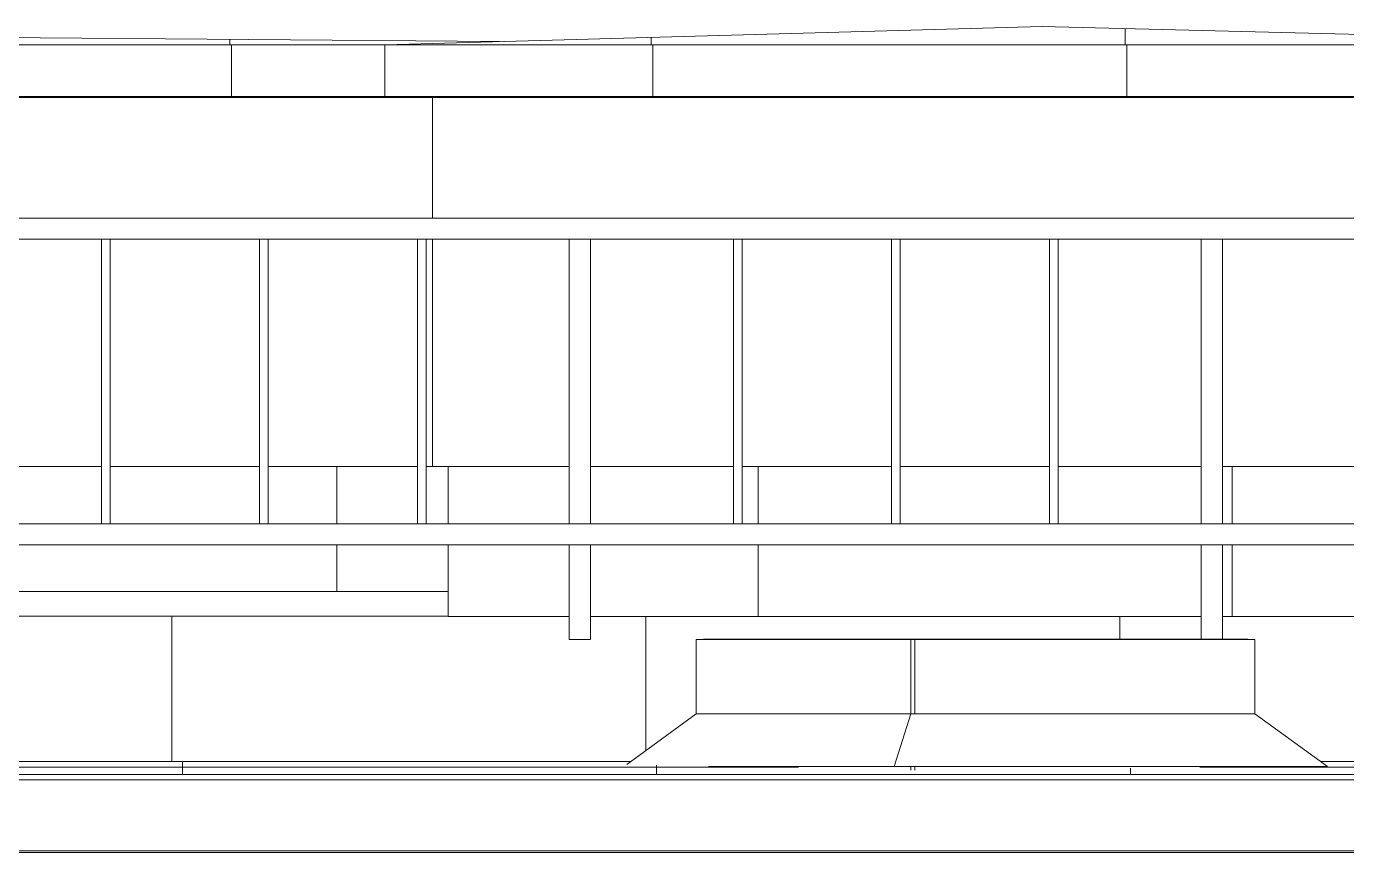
# Model space of a CAD drawing. Header units: millimetres. Extents: x -515342 to 330399, y -224905 to 507333.
# Drawn here: x 312978 to 315484, y 15534 to 17103 of the extents above; entities that cross this region are included whole.
import ezdxf

# ---------------------------------------------------------------- set-up
doc = ezdxf.new("R2010")
doc.units = ezdxf.units.MM
for name, color, linetype, lineweight in [('Витраж', 7, 'Continuous', 0), ('Крыша', 7, 'Continuous', 0), ('Крыша штриховка', 7, 'Continuous', 0), ('Ограждение', 7, 'Continuous', 0), ('Стены', 7, 'Continuous', 0), ('Стены внутренние', 7, 'Continuous', 0), ('Стены наружные', 7, 'Continuous', 0), ('Стены штриховка поверхности', 7, 'Continuous', 0)]:
    doc.layers.add(name, color=color, linetype=linetype, lineweight=lineweight)

# ---------------------------------------------------------------- blocks, each defined once
blk = doc.blocks.new('Ограждение - Ограждение-9809147-О_АР_Эскиз_Фасад 1-12 копия 1')
at = {"layer": 'Ограждение'}
for p, q in [((101485, 13605), (84775, 13605)), ((84773.8, 13466.7), (101486.2, 13466.7)), ((101485, 13470), (84775, 13470))]:
    blk.add_line(p, q, dxfattribs=at)
blk = doc.blocks.new('Прямоугольный импост - АР_Импост_40х40 _стойка ограждения на кровле_-10057260-О_АР_Эскиз_Фасад 1-12 копия 1')
at = {"layer": 'Витраж'}
for p, q in [((975, 14671), (675, 14671)), ((675, 14631), (975, 14631))]:
    blk.add_line(p, q, dxfattribs=at)
blk = doc.blocks.new('Прямоугольный импост - АР_Импост_16х16 _вертикальное заполнение ограждений_-V409-О_АР_Эскиз_Фасад 1-12 копия 1')
at = {"layer": 'Витраж'}
for p, q in [((86197, 14631), (86197, 14091)), ((86213, 14091), (86213, 14631))]:
    blk.add_line(p, q, dxfattribs=at)
blk = doc.blocks.new('Прямоугольный импост - АР_Импост_40х40 _поручень ограждения на кровле_-10059252-О_АР_Эскиз_Фасад 1-12 копия 1')
at = {"layer": 'Витраж'}
for p, q in [((87085, 14631), (87125, 14631)), ((87085, 14631), (87085, 14091)), ((87125, 14091), (87125, 14631)), ((87125, 14091), (87085, 14091))]:
    blk.add_line(p, q, dxfattribs=at)
blk = doc.blocks.new('Прямоугольный импост - АР_Импост_40х40 _поручень ограждения на кровле_-10058582-О_АР_Эскиз_Фасад 1-12 копия 1')
at = {"layer": 'Витраж'}
for p, q in [((101205, 14091), (100905, 14091)), ((100905, 14051), (101205, 14051))]:
    blk.add_line(p, q, dxfattribs=at)
blk = doc.blocks.new('Прямоугольный импост - АР_Импост_40х40 _поручень ограждения на кровле_-10059255-О_АР_Эскиз_Фасад 1-12 копия 1')
at = {"layer": 'Витраж'}
for p, q in [((87085, 14051), (87125, 14051)), ((87085, 14051), (87085, 13871)), ((87125, 13871), (87125, 14051)), ((87125, 13871), (87085, 13871))]:
    blk.add_line(p, q, dxfattribs=at)
blk = doc.blocks.new('Прямоугольный импост - АР_Импост_40х40 _поручень ограждения на кровле_-V410-О_АР_Эскиз_Фасад 1-12 копия 1')
at = {"layer": 'Витраж'}
for p, q in [((88285, 14051), (88325, 14051)), ((88285, 14051), (88285, 13872.2)), ((88325, 13872.2), (88325, 14051))]:
    blk.add_line(p, q, dxfattribs=at)

msp = doc.modelspace()

# ---------------------------------------------------------------- hatches: boundary and pattern name
at = {"layer": 'Крыша штриховка'}
h = msp.add_hatch(dxfattribs=at)
h.set_pattern_fill('FP_91', color=256, style=0, pattern_type=2)
h.set_pattern_definition([(0, (311463.4, 16124), (0, 1045.9), []), (90, (311463.4, 16124), (-900, 6e-14), [])])
h.paths.add_polyline_path([(313658.3997, 17067.9355), (316288.3997, 17067.9355), (314906.3524, 17102.9355), (313748.3997, 17070.4596)])
h = msp.add_hatch(dxfattribs=at)
h.set_pattern_fill('FP_86', color=256, style=0, pattern_type=2)
h.set_pattern_definition([(0, (309763.4, 16101.3), (0, 1070.73), []), (90, (309763.4, 16101.3), (-900, 6e-14), [])])
h.paths.add_polyline_path([(308710.389, 17067.9355), (308718.3997, 17067.9355), (308718.3997, 17088.3047), (306388.3997, 17067.9355), (308060.5098, 17067.9355)])
h.paths.add_polyline_path([(313658.3997, 17067.9355), (313875.2935, 17074.0185), (312778.3997, 17083.3753), (312778.3997, 17067.9355), (313428.5447, 17067.9355)])
h = msp.add_hatch(dxfattribs=at)
h.set_pattern_fill('FP_85', color=256, style=0, pattern_type=2)
h.set_pattern_definition([(0, (309763, 15168), (0, 10000), []), (90, (309763.4, 15167.7), (-900, 6e-14), [])])
h.paths.add_polyline_path([(306258.3997, 16969.7355), (308628.3997, 16969.7355), (308628.3997, 17017.9355), (308718.3997, 17026.2432), (308718.3997, 17067.9355), (306258.3997, 17067.9355)])
h.paths.add_polyline_path([(313658.3997, 16969.7355), (313658.3997, 17067.9355), (312778.3997, 17067.9355), (312778.3997, 17026.2432), (312868.3997, 17017.9355), (312868.3997, 16969.7355), (313428.5447, 16969.7355)])
h = msp.add_hatch(dxfattribs=at)
h.set_pattern_fill('FP_90', color=256, style=0, pattern_type=2)
h.set_pattern_definition([(0, (311463, 15168), (0, 10000), []), (90, (311463.4, 15167.7), (-900, 6e-14), [])])
h.paths.add_polyline_path([(313658.3997, 16969.7355), (316288.3997, 16969.7355), (316288.3997, 17067.9355), (313658.3997, 17067.9355)])
h = msp.add_hatch(dxfattribs=at)
h.set_pattern_fill('FP_54', color=256, style=0, pattern_type=2)
h.set_pattern_definition([(0, (324953.4, 15669.6), (0, 502.986), []), (90, (324953.4, 15669.6), (-900, 6e-14), [])])
h.paths.add_polyline_path([(315888.8986, 15707.3947), (316804.0812, 15707.3947), (316931.4777, 15797.7355), (316931.4777, 15938.9355), (317608.3997, 15939.9355), (317608.3997, 15982.8911), (316448.3997, 15983.3947), (316448.3997, 15938.7355), (316408.3997, 15938.7355), (316408.3997, 15983.3947), (315248.3997, 15982.8911), (315248.3997, 15939.9355), (315310.28, 15938.9355), (315310.28, 15797.7355), (315434.7413, 15707.3947), (315665.226, 15707.3947)])
h.paths.add_polyline_path([(312748.3997, 15707.3947), (314124.9996, 15707.3947), (314249.4609, 15797.7355), (314249.4609, 15938.9355), (315208.3997, 15939.9355), (315208.3997, 15982.8911), (314048.3997, 15982.8911), (314048.3997, 15938.7355), (314008.3997, 15938.7355), (314008.3997, 15982.8911), (312848.3997, 15983.3947), (312848.3997, 15938.7355), (312808.3997, 15938.7355), (312808.3997, 15983.3947), (312748.3997, 15983.3947), (312748.3997, 15708.0583)])
h.paths.add_polyline_path([(321033.261, 15707.3947), (321068.7285, 15707.3947), (321194.8912, 15797.7355), (321194.8912, 15938.9355), (321208.3997, 15939.9355), (321208.3997, 15983.3947), (320048.3997, 15982.8911), (320048.3997, 15939.9355), (320413.0924, 15938.9355), (320413.0924, 15797.7355), (320538.8304, 15707.3947), (320883.3997, 15707.3947)])
h.paths.add_polyline_path([(323405.2598, 15707.3947), (323525.7307, 15797.7355), (323525.7307, 15938.9355), (323608.3997, 15939.9355), (323608.3997, 15982.8911), (322448.3997, 15982.8911), (322448.3997, 15938.7355), (322408.3997, 15938.7355), (322408.3997, 15982.8911), (321248.3997, 15983.3947), (321248.3997, 15939.9355), (322270.2119, 15938.9355), (322270.2119, 15797.7355), (322396.3746, 15707.3947), (323392.3791, 15707.3947)])
h.paths.add_polyline_path([(319215.6537, 15707.3947), (319341.3917, 15797.7355), (319341.3917, 15938.9355), (320008.3997, 15939.9355), (320008.3997, 15982.8911), (318848.3997, 15982.8911), (318848.3997, 15938.7355), (318808.3997, 15938.7355), (318808.3997, 15982.8911), (317648.3997, 15982.8911), (317648.3997, 15939.9355), (318017.3139, 15938.9355), (318017.3139, 15797.7355), (318144.7104, 15707.3947), (319202.2098, 15707.3947)])
h.paths.add_polyline_path([(324628.3997, 15740.8466), (324628.3997, 15982.8911), (324548.3997, 15982.8911), (324548.3997, 15938.9355), (324552.5375, 15938.9355), (324552.5375, 15797.7355), (324611.9509, 15753.1815)])
h.paths.add_polyline_path([(323648.3997, 15939.9355), (324508.3997, 15939.9355), (324508.3997, 15982.8911), (323648.3997, 15982.8911), (323648.3997, 15965.2886)])
h = msp.add_hatch(dxfattribs=at)
h.set_pattern_fill('FP_55', color=256, style=0, pattern_type=2)
h.set_pattern_definition([(0, (324973.4, 15696), (0, 164.134), []), (90, (324973.4, 15696), (-900, 6e-14), [])])
h.paths.add_polyline_path([(308148.3997, 15682.9355), (324758.3997, 15682.9355), (324758.3997, 15688.4347), (324628.3997, 15688.4347), (324628.3997, 15700.8627), (324540.7924, 15697.7355), (324429.9525, 15697.7355), (324220.4264, 15690.5409), (323525.7307, 15695.9927), (323525.7307, 15697.7355), (323392.3791, 15697.7355), (323405.2598, 15707.3947), (322396.3746, 15707.3947), (322404.7343, 15701.4086), (322247.1353, 15697.7355), (322123.6423, 15697.7355), (321818.4083, 15690.8205), (321185.0954, 15697.7355), (321055.4293, 15697.8716), (321068.7285, 15707.3947), (320538.8304, 15707.3947), (320548.0506, 15700.7701), (320423.3094, 15697.7355), (320301.5437, 15697.7355), (319973.7532, 15689.9905), (319204.4494, 15699.3446), (319215.6537, 15707.3947), (318144.7104, 15707.3947), (318155.5956, 15699.6757), (318056.5982, 15697.7355), (317901.9072, 15697.299), (317515.5044, 15689.9167), (316922.7461, 15697.7355), (316790.8039, 15697.9793), (316804.0812, 15707.3947), (315434.7413, 15707.3947), (315448.0487, 15697.7355), (315301.7948, 15697.328), (314656.9243, 15690.7262), (314390.6324, 15697.7355), (314272.7793, 15697.7355), (314117.5033, 15701.9535), (314124.9996, 15707.3947), (312624.3721, 15707.3947), (312636.5937, 15698.7527), (312533.8722, 15697.7355), (312403.6937, 15697.2566), (311949.1644, 15689.8765), (311415.5362, 15697.7355), (311267.8783, 15698.8758), (311279.9256, 15707.3947), (309784.3721, 15707.3947), (309796.5937, 15698.7527), (309704.5951, 15697.7355), (309593.19, 15697.7355), (309109.1644, 15689.8765), (308635.6361, 15697.7355), (308427.8783, 15698.8758), (308439.9256, 15707.3947), (308148.3997, 15707.3947), (308148.3997, 15701.9355)])
at = {"layer": 'Стены штриховка поверхности'}
h = msp.add_hatch(dxfattribs=at)
h.set_pattern_fill('FP_198', color=256, style=0, pattern_type=2)
h.set_pattern_definition([(0, (314463, 15168), (0, 10000), []), (90, (314463.4, 15167.7), (-900, 6e-14), [])])
h.paths.add_polyline_path([(306508.3997, 15979.4332), (306703.3997, 15980.3003), (306703.3997, 16118.7355), (306388.3997, 16118.7355), (306388.3997, 15979.4332), (306494.8283, 15979.4332)])
h.paths.add_polyline_path([(307613.1735, 15979.4332), (307903.3997, 15979.9355), (307903.3997, 16118.7355), (306743.3997, 16118.7355), (306743.3997, 15979.4332), (307165.8373, 15979.4332)])
h.paths.add_polyline_path([(307943.3997, 15979.4332), (308748.3997, 15979.4374), (308748.3997, 16118.7355), (307943.3997, 16118.7355), (307943.3997, 15979.6059)])
h.paths.add_polyline_path([(313428.5447, 16029.9355), (313778.3997, 16029.9355), (313778.3997, 16118.7355), (312848.3997, 16118.7355), (312848.3997, 16032.0543), (313072.0189, 16029.9355)])
h.paths.add_polyline_path([(312808.3997, 16032.4334), (312808.3997, 16118.7355), (312748.3997, 16118.7355), (312748.3997, 16033.0019), (312798.3997, 16032.5281)])
h.paths.add_polyline_path([(313420.3997, 16158.7355), (313420.3997, 16267.7355), (313136.3997, 16267.7355), (313136.3997, 16158.7355)])
h.paths.add_polyline_path([(306415.3997, 16158.7355), (306415.3997, 16267.7355), (306388.3997, 16267.7355), (306388.3997, 16158.7355)])
h.paths.add_polyline_path([(306431.3997, 16158.7355), (306703.3997, 16158.7355), (306703.3997, 16267.7355), (306431.3997, 16267.7355), (306431.3997, 16166.7768)])
h.paths.add_polyline_path([(313778.3997, 16158.7355), (313778.3997, 16267.7355), (313736.3997, 16267.7355), (313736.3997, 16158.7355)])
h.paths.add_polyline_path([(313436.3997, 16158.7355), (313720.3997, 16158.7355), (313720.3997, 16267.7355), (313436.3997, 16267.7355), (313436.3997, 16166.7768)])
h.paths.add_polyline_path([(308748.3997, 16158.7355), (308748.3997, 16167.7355), (308718.3997, 16167.7355), (308718.3997, 16267.7355), (308531.3997, 16267.7355), (308531.3997, 16158.7355), (308731.5187, 16158.7355)])
h.paths.add_polyline_path([(306743.3997, 16158.7355), (307015.3997, 16158.7355), (307015.3997, 16267.7355), (306743.3997, 16267.7355), (306743.3997, 16224.551)])
h.paths.add_polyline_path([(307031.3997, 16158.7355), (307315.3997, 16158.7355), (307315.3997, 16267.7355), (307031.3997, 16267.7355), (307031.3997, 16189.5168)])
h.paths.add_polyline_path([(308515.3997, 16158.7355), (308515.3997, 16267.7355), (308231.3997, 16267.7355), (308231.3997, 16158.7355), (308507.846, 16158.7355)])
h.paths.add_polyline_path([(312748.3997, 16158.7355), (312808.3997, 16158.7355), (312808.3997, 16267.7355), (312778.3997, 16267.7355), (312778.3997, 16167.7355), (312748.3997, 16166.7768)])
h.paths.add_polyline_path([(312848.3997, 16158.7355), (313120.3997, 16158.7355), (313120.3997, 16267.7355), (312848.3997, 16267.7355), (312848.3997, 16166.7768)])
h.paths.add_polyline_path([(307331.3997, 16158.7355), (307615.3997, 16158.7355), (307615.3997, 16267.7355), (307331.3997, 16267.7355)])
h.paths.add_polyline_path([(308215.3997, 16158.7355), (308215.3997, 16267.7355), (307943.3997, 16267.7355), (307943.3997, 16158.7355), (308060.5098, 16158.7355)])
h.paths.add_polyline_path([(307631.3997, 16158.7355), (307903.3997, 16158.7355), (307903.3997, 16267.7355), (307631.3997, 16267.7355)])
h = msp.add_hatch(dxfattribs=at)
h.set_pattern_fill('FP_202', color=256, style=0, pattern_type=2)
h.set_pattern_definition([(0, (316163, 15168), (0, 10000), []), (90, (316163.4, 15167.7), (-900, 6e-14), [])])
h.paths.add_polyline_path([(315208.3997, 15982.8911), (315208.3997, 16118.7355), (314048.3997, 16118.7355), (314048.3997, 15982.8911), (315188.3997, 15982.8911)])
h.paths.add_polyline_path([(315248.3997, 15982.8911), (316168.3997, 15983.3947), (316168.3997, 16118.7355), (315248.3997, 16118.7355), (315248.3997, 15983.3947)])
h.paths.add_polyline_path([(314008.3997, 15982.8911), (314008.3997, 16118.7355), (313788.3997, 16118.7355), (313788.3997, 15982.8911), (313908.3997, 15982.8911)])
h.paths.add_polyline_path([(315248.3997, 16158.7355), (315520.3997, 16158.7355), (315520.3997, 16267.7355), (315248.3997, 16267.7355), (315248.3997, 16166.7768)])
h.paths.add_polyline_path([(313788.3997, 16158.7355), (314008.3997, 16158.7355), (314008.3997, 16267.7355), (313788.3997, 16267.7355), (313788.3997, 16166.7768)])
h.paths.add_polyline_path([(314048.3997, 16158.7355), (314320.3997, 16158.7355), (314320.3997, 16267.7355), (314048.3997, 16267.7355)])
h.paths.add_polyline_path([(316158.3997, 16158.7355), (316168.3997, 16158.7355), (316168.3997, 16267.7355), (316136.3997, 16267.7355), (316136.3997, 16158.7355)])
h.paths.add_polyline_path([(316120.3997, 16158.7355), (316120.3997, 16267.7355), (315836.3997, 16267.7355), (315836.3997, 16158.7355), (316112.5622, 16158.7355)])
h.paths.add_polyline_path([(315536.3997, 16158.7355), (315820.3997, 16158.7355), (315820.3997, 16267.7355), (315536.3997, 16267.7355), (315536.3997, 16166.7768)])
h.paths.add_polyline_path([(315188.3997, 16158.7355), (315208.3997, 16158.7355), (315208.3997, 16267.7355), (314936.3997, 16267.7355), (314936.3997, 16158.7355), (314994.2262, 16158.7355)])
h.paths.add_polyline_path([(314336.3997, 16158.7355), (314620.3997, 16158.7355), (314620.3997, 16267.7355), (314336.3997, 16267.7355), (314336.3997, 16166.7768)])
h.paths.add_polyline_path([(314920.3997, 16158.7355), (314920.3997, 16267.7355), (314636.3997, 16267.7355), (314636.3997, 16158.7355), (314770.5535, 16158.7355)])
h = msp.add_hatch(dxfattribs=at)
h.set_pattern_fill('FP_162', color=256, style=0, pattern_type=2)
h.set_pattern_definition([(0, (314654, 15168), (0, 10000), []), (90, (314654.3, 15167.74), (-476.26, 3e-14), [])])
h.paths.add_polyline_path([(314656.9243, 15690.7262), (314656.9243, 15697.7355), (314390.6324, 15697.7355), (314589.7046, 15692.4955)])
h.paths.add_polyline_path([(314555.6048, 15797.7355), (314656.9243, 15797.7355), (314656.9243, 15938.9355), (314254.7527, 15938.9355), (314254.7527, 15797.7355), (314546.8808, 15797.7355)])
h = msp.add_hatch(dxfattribs=at)
h.set_pattern_fill('FP_163', color=256, style=0, pattern_type=2)
h.set_pattern_definition([(0, (314661, 15168), (0, 10000), []), (90, (314661.2, 15167.7), (-763.66, 5e-14), [])])
h.paths.add_polyline_path([(314656.9243, 15690.7262), (314665.4094, 15690.813), (314665.4094, 15697.7355), (314656.9243, 15697.7355), (314656.9243, 15692.5953)])
h.paths.add_polyline_path([(314665.4094, 15797.7355), (314665.4094, 15938.9355), (314656.9243, 15938.9355), (314656.9243, 15797.7355)])

# ---------------------------------------------------------------- linework, layer by layer
at = {"layer": 'Крыша'}
for p, q in [((313658.3997, 17067.9355), (314906.3524, 17102.9355)), ((314906.3524, 17102.9355), (316288.3997, 17067.9355)), ((312778.3997, 17083.3753), (313875.2935, 17074.0185)), ((321668.3997, 17067.9355), (312778.3997, 17067.9355)), ((313658.3997, 16969.7355), (313658.3997, 17067.9355)), ((321668.3997, 16969.7355), (312868.3997, 16969.7355)), ((313778.3997, 16029.9355), (312848.3997, 16029.9355)), ((312848.3997, 15983.3947), (313778.3997, 15983.3947)), ((315296.5031, 15939.9355), (314263.2378, 15939.9355)), ((312624.3721, 15707.3947), (314124.9996, 15707.3947)), ((315434.7413, 15707.3947), (316804.0812, 15707.3947)), ((324758.3997, 15682.9355), (223518.3997, 15682.9355))]:
    msp.add_line(p, q, dxfattribs=at)
at = {"layer": 'Стены'}
for p, q in [((314249.4609, 15797.7355), (314117.5033, 15701.9535)), ((314249.4609, 15797.7355), (315310.28, 15797.7355)), ((314656.9243, 15797.7355), (314624.9902, 15697.7355)), ((315310.28, 15797.7355), (315448.0487, 15697.7355)), ((315448.0487, 15697.7355), (314272.7793, 15697.7355))]:
    msp.add_line(p, q, dxfattribs=at)
at = {"layer": 'Стены внутренние'}
for p, q in [((321578.3997, 16967.7355), (312868.3997, 16967.7355)), ((313748.3997, 16967.7355), (313748.3997, 16738.7355)), ((313748.3997, 16698.7355), (313748.3997, 16267.7355)), ((312848.3997, 16267.7355), (313120.3997, 16267.7355)), ((313136.3997, 16267.7355), (313420.3997, 16267.7355)), ((313436.3997, 16267.7355), (313720.3997, 16267.7355)), ((313736.3997, 16267.7355), (314008.3997, 16267.7355)), ((314048.3997, 16267.7355), (314320.3997, 16267.7355)), ((314336.3997, 16267.7355), (314620.3997, 16267.7355)), ((314636.3997, 16267.7355), (314920.3997, 16267.7355)), ((314936.3997, 16267.7355), (315208.3997, 16267.7355)), ((315248.3997, 16267.7355), (315520.3997, 16267.7355))]:
    msp.add_line(p, q, dxfattribs=at)
at = {"layer": 'Стены наружные'}
for p, q in [((313778.3997, 16158.7355), (313778.3997, 16267.7355)), ((313778.3997, 15982.8911), (313778.3997, 16118.7355)), ((313778.3997, 15982.8911), (314008.3997, 15982.8911)), ((314048.3997, 15982.8911), (315208.3997, 15982.8911)), ((315248.3997, 15982.8911), (316168.3997, 15982.8911)), ((314249.4609, 15797.7355), (314249.4609, 15938.9355)), ((315310.28, 15938.9355), (314249.4609, 15938.9355)), ((314656.9243, 15797.7355), (314656.9243, 15938.9355)), ((315310.28, 15797.7355), (315310.28, 15938.9355)), ((314656.9243, 15690.7262), (314656.9243, 15697.7355))]:
    msp.add_line(p, q, dxfattribs=at)

# ---------------------------------------------------------------- block references
at = {"layer": 'Витраж'}
for name, p in [('Прямоугольный импост - АР_Импост_40х40 _стойка ограждения на кровле_-10057260-О_АР_Эскиз_Фасад 1-12 копия 1', (312153.3997, 2067.7355)), ('Прямоугольный импост - АР_Импост_40х40 _стойка ограждения на кровле_-10057260-О_АР_Эскиз_Фасад 1-12 копия 1', (312453.3997, 2067.7355)), ('Прямоугольный импост - АР_Импост_40х40 _стойка ограждения на кровле_-10057260-О_АР_Эскиз_Фасад 1-12 копия 1', (312753.3997, 2067.7355)), ('Прямоугольный импост - АР_Импост_40х40 _стойка ограждения на кровле_-10057260-О_АР_Эскиз_Фасад 1-12 копия 1', (313053.3997, 2067.7355)), ('Прямоугольный импост - АР_Импост_40х40 _стойка ограждения на кровле_-10057260-О_АР_Эскиз_Фасад 1-12 копия 1', (313353.3997, 2067.7355)), ('Прямоугольный импост - АР_Импост_40х40 _стойка ограждения на кровле_-10057260-О_АР_Эскиз_Фасад 1-12 копия 1', (313653.3997, 2067.7355)), ('Прямоугольный импост - АР_Импост_40х40 _стойка ограждения на кровле_-10057260-О_АР_Эскиз_Фасад 1-12 копия 1', (313953.3997, 2067.7355)), ('Прямоугольный импост - АР_Импост_40х40 _стойка ограждения на кровле_-10057260-О_АР_Эскиз_Фасад 1-12 копия 1', (314253.3997, 2067.7355)), ('Прямоугольный импост - АР_Импост_40х40 _стойка ограждения на кровле_-10057260-О_АР_Эскиз_Фасад 1-12 копия 1', (314553.3997, 2067.7355)), ('Прямоугольный импост - АР_Импост_16х16 _вертикальное заполнение ограждений_-V409-О_АР_Эскиз_Фасад 1-12 копия 1', (226923.3997, 2067.7355)), ('Прямоугольный импост - АР_Импост_16х16 _вертикальное заполнение ограждений_-V409-О_АР_Эскиз_Фасад 1-12 копия 1', (227223.3997, 2067.7355)), ('Прямоугольный импост - АР_Импост_16х16 _вертикальное заполнение ограждений_-V409-О_АР_Эскиз_Фасад 1-12 копия 1', (227523.3997, 2067.7355)), ('Прямоугольный импост - АР_Импост_40х40 _поручень ограждения на кровле_-10059252-О_АР_Эскиз_Фасад 1-12 копия 1', (226923.3997, 2067.7355)), ('Прямоугольный импост - АР_Импост_16х16 _вертикальное заполнение ограждений_-V409-О_АР_Эскиз_Фасад 1-12 копия 1', (228123.3997, 2067.7355)), ('Прямоугольный импост - АР_Импост_16х16 _вертикальное заполнение ограждений_-V409-О_АР_Эскиз_Фасад 1-12 копия 1', (228423.3997, 2067.7355)), ('Прямоугольный импост - АР_Импост_16х16 _вертикальное заполнение ограждений_-V409-О_АР_Эскиз_Фасад 1-12 копия 1', (228723.3997, 2067.7355)), ('Прямоугольный импост - АР_Импост_40х40 _поручень ограждения на кровле_-10059252-О_АР_Эскиз_Фасад 1-12 копия 1', (228123.3997, 2067.7355)), ('Прямоугольный импост - АР_Импост_40х40 _поручень ограждения на кровле_-10058582-О_АР_Эскиз_Фасад 1-12 копия 1', (211923.3997, 2067.7355)), ('Прямоугольный импост - АР_Импост_40х40 _поручень ограждения на кровле_-10058582-О_АР_Эскиз_Фасад 1-12 копия 1', (212223.3997, 2067.7355)), ('Прямоугольный импост - АР_Импост_40х40 _поручень ограждения на кровле_-10058582-О_АР_Эскиз_Фасад 1-12 копия 1', (212523.3997, 2067.7355)), ('Прямоугольный импост - АР_Импост_40х40 _поручень ограждения на кровле_-10058582-О_АР_Эскиз_Фасад 1-12 копия 1', (212823.3997, 2067.7355)), ('Прямоугольный импост - АР_Импост_40х40 _поручень ограждения на кровле_-10058582-О_АР_Эскиз_Фасад 1-12 копия 1', (213123.3997, 2067.7355)), ('Прямоугольный импост - АР_Импост_40х40 _поручень ограждения на кровле_-10058582-О_АР_Эскиз_Фасад 1-12 копия 1', (213423.3997, 2067.7355)), ('Прямоугольный импост - АР_Импост_40х40 _поручень ограждения на кровле_-10058582-О_АР_Эскиз_Фасад 1-12 копия 1', (213723.3997, 2067.7355)), ('Прямоугольный импост - АР_Импост_40х40 _поручень ограждения на кровле_-10058582-О_АР_Эскиз_Фасад 1-12 копия 1', (214023.3997, 2067.7355)), ('Прямоугольный импост - АР_Импост_40х40 _поручень ограждения на кровле_-10058582-О_АР_Эскиз_Фасад 1-12 копия 1', (214323.3997, 2067.7355)), ('Прямоугольный импост - АР_Импост_40х40 _поручень ограждения на кровле_-10059255-О_АР_Эскиз_Фасад 1-12 копия 1', (226923.3997, 2067.7355)), ('Прямоугольный импост - АР_Импост_40х40 _поручень ограждения на кровле_-V410-О_АР_Эскиз_Фасад 1-12 копия 1', (226923.3997, 2067.7355))]:
    msp.add_blockref(name, p, dxfattribs=at)
at = {"layer": 'Ограждение'}
msp.add_blockref('Ограждение - Ограждение-9809147-О_АР_Эскиз_Фасад 1-12 копия 1', (223323.3997, 2067.7355), dxfattribs=at)

doc.saveas('drawing.dxf')
